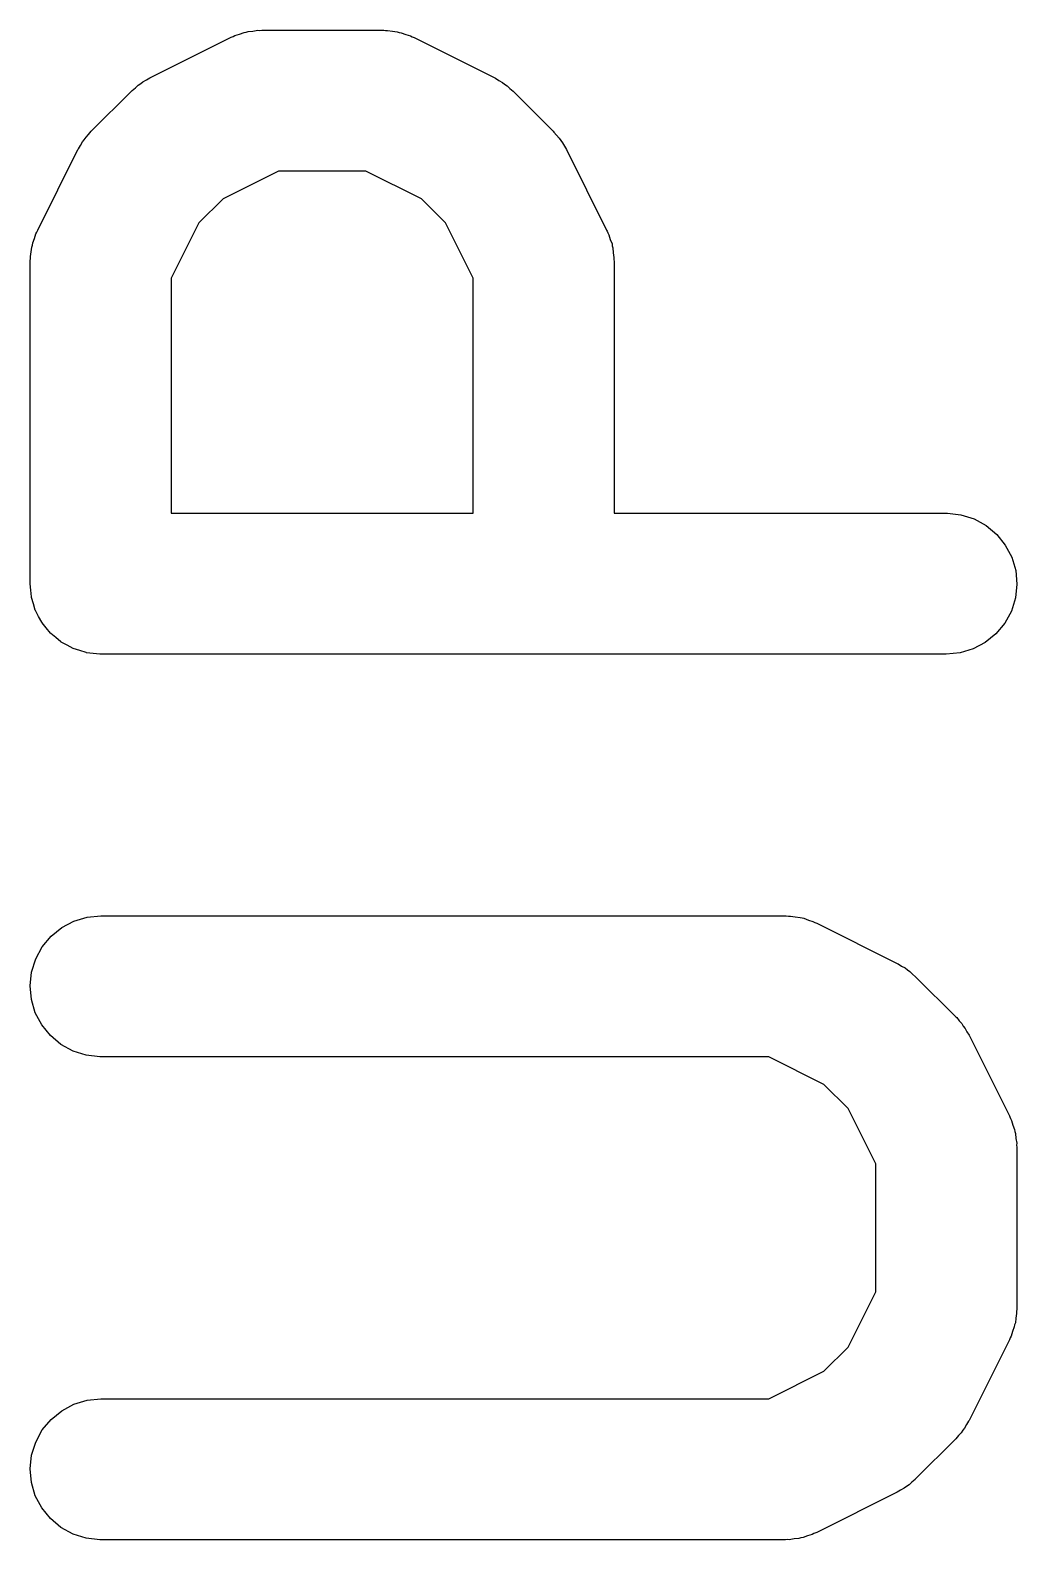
# Model space of a CAD drawing. Extents: x -13 to 127, y -89 to 15.
# Drawn here: x 113.53 to 117.03, y -29.38 to -24.02 of the extents above; entities that cross this region are included whole.
import ezdxf

# ---------------------------------------------------------------- set-up
doc = ezdxf.new("R2010")
doc.units = 0
doc.layers.add('BLACK', color=7, linetype='CONTINUOUS')

msp = doc.modelspace()

# ---------------------------------------------------------------- linework, layer by layer
at = {"layer": 'BLACK', "linetype": 'CONTINUOUS'}
for p, q in [((113.949, -24.1901), (114.235, -24.0472)), ((114.235, -24.0472), (114.238, -24.0457)), ((114.238, -24.0457), (114.245, -24.0432)), ((114.245, -24.0432), (114.251, -24.0397)), ((114.251, -24.0397), (114.268, -24.0348)), ((114.268, -24.0348), (114.284, -24.0289)), ((114.284, -24.0289), (114.291, -24.0277)), ((114.291, -24.0277), (114.298, -24.0256)), ((114.298, -24.0256), (114.315, -24.024)), ((114.315, -24.024), (114.332, -24.0213)), ((114.332, -24.0213), (114.339, -24.0216)), ((114.339, -24.0216), (114.347, -24.0209)), ((114.347, -24.0209), (114.775, -24.0209)), ((114.775, -24.0209), (114.779, -24.0209)), ((114.779, -24.0209), (114.786, -24.0217)), ((114.786, -24.0217), (114.793, -24.0215)), ((114.793, -24.0215), (114.81, -24.0244)), ((114.81, -24.0244), (114.827, -24.0263)), ((114.827, -24.0263), (114.834, -24.0285)), ((114.834, -24.0285), (114.841, -24.0298)), ((114.841, -24.0298), (114.857, -24.0359)), ((114.857, -24.0359), (114.874, -24.0411)), ((114.874, -24.0411), (114.88, -24.0446)), ((114.88, -24.0446), (114.887, -24.0472)), ((114.887, -24.0472), (115.173, -24.1901)), ((113.908, -24.2161), (113.917, -24.2105)), ((113.917, -24.2105), (113.925, -24.204)), ((113.925, -24.204), (113.937, -24.1976)), ((113.937, -24.1976), (113.949, -24.1901)), ((115.173, -24.1901), (115.176, -24.1917)), ((115.176, -24.1917), (115.188, -24.1993)), ((115.188, -24.1993), (115.2, -24.206)), ((115.2, -24.206), (115.208, -24.2126)), ((115.208, -24.2126), (115.217, -24.2182)), ((113.741, -24.3798), (113.884, -24.2369)), ((113.884, -24.2369), (113.887, -24.2345)), ((113.887, -24.2345), (113.898, -24.2257)), ((113.898, -24.2257), (113.908, -24.2161)), ((115.217, -24.2182), (115.227, -24.228)), ((115.227, -24.228), (115.238, -24.2369)), ((115.238, -24.2369), (115.38, -24.3798)), ((113.704, -24.4299), (113.71, -24.4175)), ((113.71, -24.4175), (113.717, -24.4094)), ((113.717, -24.4094), (113.723, -24.4007)), ((113.723, -24.4007), (113.732, -24.3907)), ((113.732, -24.3907), (113.741, -24.3798)), ((115.38, -24.3798), (115.383, -24.3823)), ((115.383, -24.3823), (115.392, -24.3933)), ((115.392, -24.3933), (115.401, -24.4035)), ((115.401, -24.4035), (115.407, -24.4123)), ((115.407, -24.4123), (115.413, -24.4204)), ((115.413, -24.4204), (115.42, -24.4329)), ((113.552, -24.7305), (113.694, -24.4448)), ((113.694, -24.4448), (113.696, -24.4417)), ((113.696, -24.4417), (113.704, -24.4299)), ((115.42, -24.4329), (115.427, -24.4448)), ((115.427, -24.4448), (115.57, -24.7305)), ((114.406, -24.5209), (114.209, -24.6192)), ((114.716, -24.5209), (114.406, -24.5209)), ((114.913, -24.6192), (114.716, -24.5209)), ((114.209, -24.6192), (114.123, -24.7047)), ((114.998, -24.7047), (114.913, -24.6192)), ((113.54, -24.7601), (113.545, -24.7438)), ((113.545, -24.7438), (113.549, -24.7373)), ((113.549, -24.7373), (113.552, -24.7305)), ((114.123, -24.7047), (114.025, -24.9013)), ((115.097, -24.9013), (114.998, -24.7047)), ((115.57, -24.7305), (115.572, -24.7336)), ((115.572, -24.7336), (115.574, -24.7405)), ((115.574, -24.7405), (115.578, -24.747)), ((115.578, -24.747), (115.583, -24.7634)), ((113.529, -24.8073), (113.531, -24.7903)), ((113.531, -24.7903), (113.533, -24.7833)), ((113.533, -24.7833), (113.534, -24.776)), ((113.534, -24.776), (113.54, -24.7601)), ((115.583, -24.7634), (115.589, -24.7794)), ((115.589, -24.7794), (115.59, -24.7867)), ((115.59, -24.7867), (115.592, -24.7937)), ((115.592, -24.7937), (115.593, -24.8107)), ((113.525, -24.8388), (113.526, -24.8315)), ((113.525, -24.8423), (113.525, -24.8388)), ((113.525, -25.9851), (113.525, -24.8423)), ((113.526, -24.8241), (113.529, -24.8073)), ((113.526, -24.8315), (113.526, -24.8241)), ((115.593, -24.8107), (115.596, -24.8276)), ((115.596, -24.8276), (115.596, -24.835)), ((115.596, -24.835), (115.597, -24.8423)), ((115.597, -24.8423), (115.597, -25.7351)), ((114.025, -24.9013), (114.025, -25.7351)), ((115.097, -25.7351), (115.097, -24.9013)), ((114.025, -25.7351), (115.097, -25.7351)), ((115.597, -25.7351), (116.775, -25.7351)), ((116.775, -25.7351), (116.779, -25.7352)), ((116.779, -25.7352), (116.827, -25.7406)), ((116.827, -25.7406), (116.874, -25.7554)), ((116.874, -25.7554), (116.916, -25.7789)), ((116.916, -25.7789), (116.954, -25.8102)), ((116.954, -25.8102), (116.984, -25.8483)), ((116.984, -25.8483), (117.007, -25.8915)), ((117.007, -25.8915), (117.021, -25.9383)), ((117.021, -25.9383), (117.025, -25.9869)), ((113.527, -26.0086), (113.525, -25.9851)), ((113.53, -26.032), (113.527, -26.0086)), ((113.53, -26.0328), (113.53, -26.032)), ((113.53, -26.0337), (113.53, -26.0328)), ((113.537, -26.0563), (113.53, -26.0337)), ((117.02, -26.0354), (117.006, -26.082)), ((117.025, -25.9869), (117.02, -26.0354)), ((113.543, -26.0788), (113.537, -26.0563)), ((113.544, -26.0796), (113.543, -26.0788)), ((113.544, -26.0804), (113.544, -26.0796)), ((113.555, -26.1012), (113.544, -26.0804)), ((117.006, -26.082), (116.982, -26.1249)), ((113.566, -26.122), (113.555, -26.1012)), ((113.567, -26.1227), (113.566, -26.122)), ((113.567, -26.1235), (113.567, -26.1227)), ((113.582, -26.1417), (113.567, -26.1235)), ((113.597, -26.1601), (113.582, -26.1417)), ((116.982, -26.1249), (116.951, -26.1625)), ((113.597, -26.1606), (113.597, -26.1601)), ((113.598, -26.1613), (113.597, -26.1606)), ((113.616, -26.1763), (113.598, -26.1613)), ((113.634, -26.1914), (113.616, -26.1763)), ((113.635, -26.1918), (113.634, -26.1914)), ((113.635, -26.1924), (113.635, -26.1918)), ((113.656, -26.2036), (113.635, -26.1924)), ((116.913, -26.1934), (116.87, -26.2163)), ((116.951, -26.1625), (116.913, -26.1934)), ((113.677, -26.2149), (113.656, -26.2036)), ((113.677, -26.2152), (113.677, -26.2149)), ((113.678, -26.2156), (113.677, -26.2152)), ((113.701, -26.2226), (113.678, -26.2156)), ((113.723, -26.2297), (113.701, -26.2226)), ((113.724, -26.2298), (113.723, -26.2297)), ((113.725, -26.23), (113.724, -26.2298)), ((113.748, -26.2325), (113.725, -26.23)), ((113.772, -26.2351), (113.748, -26.2325)), ((113.773, -26.2351), (113.772, -26.2351)), ((113.775, -26.2351), (113.773, -26.2351)), ((113.773, -26.2351), (113.773, -26.2351)), ((113.773, -26.2351), (113.773, -26.2351)), ((116.775, -26.2351), (113.775, -26.2351)), ((116.824, -26.2304), (116.775, -26.2351)), ((116.87, -26.2163), (116.824, -26.2304)), ((113.599, -27.2363), (113.637, -27.2055)), ((113.637, -27.2055), (113.68, -27.1826)), ((113.68, -27.1826), (113.727, -27.1685)), ((113.727, -27.1685), (113.775, -27.1637)), ((113.775, -27.1637), (116.204, -27.1637)), ((116.204, -27.1637), (116.207, -27.1637)), ((116.207, -27.1637), (116.215, -27.1646)), ((116.215, -27.1646), (116.222, -27.1644)), ((116.222, -27.1644), (116.239, -27.1673)), ((116.239, -27.1673), (116.256, -27.1692)), ((116.256, -27.1692), (116.263, -27.1714)), ((116.263, -27.1714), (116.27, -27.1726)), ((116.27, -27.1726), (116.286, -27.1788)), ((116.286, -27.1788), (116.302, -27.1839)), ((116.302, -27.1839), (116.309, -27.1875)), ((116.309, -27.1875), (116.316, -27.1901)), ((116.316, -27.1901), (116.601, -27.333)), ((113.568, -27.2739), (113.599, -27.2363)), ((113.53, -27.3634), (113.545, -27.3168)), ((113.545, -27.3168), (113.568, -27.2739)), ((113.525, -27.412), (113.53, -27.3634)), ((116.601, -27.333), (116.604, -27.3345)), ((116.604, -27.3345), (116.616, -27.3422)), ((116.616, -27.3422), (116.629, -27.3488)), ((116.629, -27.3488), (116.637, -27.3554)), ((116.637, -27.3554), (116.645, -27.3611)), ((116.645, -27.3611), (116.655, -27.3709)), ((116.655, -27.3709), (116.666, -27.3798)), ((113.53, -27.4606), (113.525, -27.412)), ((116.666, -27.3798), (116.809, -27.5227)), ((113.543, -27.5074), (113.53, -27.4606)), ((113.566, -27.5506), (113.543, -27.5074)), ((116.809, -27.5227), (116.812, -27.5251)), ((116.812, -27.5251), (116.82, -27.5361)), ((113.597, -27.5886), (113.566, -27.5506)), ((113.634, -27.62), (113.597, -27.5886)), ((116.82, -27.5361), (116.83, -27.5463)), ((116.83, -27.5463), (116.835, -27.5551)), ((116.835, -27.5551), (116.842, -27.5633)), ((116.842, -27.5633), (116.848, -27.5757)), ((116.848, -27.5757), (116.856, -27.5876)), ((116.856, -27.5876), (116.999, -27.8733)), ((113.677, -27.6435), (113.634, -27.62)), ((113.723, -27.6583), (113.677, -27.6435)), ((113.772, -27.6637), (113.723, -27.6583)), ((113.775, -27.6637), (113.772, -27.6637)), ((116.145, -27.6637), (113.775, -27.6637)), ((116.341, -27.762), (116.145, -27.6637)), ((116.427, -27.8475), (116.341, -27.762)), ((116.525, -28.0442), (116.427, -27.8475)), ((116.999, -27.8733), (117, -27.8765)), ((117, -27.8765), (117.003, -27.8834)), ((117.003, -27.8834), (117.006, -27.8899)), ((117.006, -27.8899), (117.011, -27.9062)), ((117.011, -27.9062), (117.017, -27.9223)), ((117.017, -27.9223), (117.018, -27.9295)), ((117.018, -27.9295), (117.02, -27.9366)), ((117.02, -27.9366), (117.022, -27.9536)), ((117.022, -27.9536), (117.025, -27.9705)), ((117.025, -27.9705), (117.024, -27.9778)), ((117.024, -27.9778), (117.025, -27.9851)), ((117.025, -27.9851), (117.025, -28.5566)), ((116.525, -28.4976), (116.525, -28.0442)), ((116.427, -28.6942), (116.525, -28.4976)), ((117.022, -28.5916), (117.02, -28.6085)), ((117.024, -28.5747), (117.022, -28.5916)), ((117.025, -28.5601), (117.024, -28.5674)), ((117.024, -28.5674), (117.024, -28.5747)), ((117.025, -28.5566), (117.025, -28.5601)), ((117.005, -28.6551), (117.001, -28.6615)), ((117.01, -28.6388), (117.005, -28.6551)), ((117.016, -28.6228), (117.01, -28.6388)), ((117.017, -28.6156), (117.016, -28.6228)), ((117.02, -28.6085), (117.017, -28.6156)), ((116.341, -28.7797), (116.427, -28.6942)), ((116.999, -28.6684), (116.856, -28.9541)), ((117.001, -28.6615), (116.999, -28.6684)), ((116.145, -28.878), (116.341, -28.7797)), ((113.599, -28.9506), (113.637, -28.9198)), ((113.637, -28.9198), (113.68, -28.8969)), ((113.68, -28.8969), (113.727, -28.8828)), ((113.727, -28.8828), (113.775, -28.878)), ((113.775, -28.878), (116.145, -28.878)), ((113.568, -28.9882), (113.599, -28.9506)), ((116.84, -28.9814), (116.833, -28.9894)), ((116.847, -28.969), (116.84, -28.9814)), ((116.854, -28.9572), (116.847, -28.969)), ((116.856, -28.9541), (116.854, -28.9572)), ((113.53, -29.0777), (113.545, -29.0311)), ((113.545, -29.0311), (113.568, -28.9882)), ((116.809, -29.0191), (116.666, -29.1619)), ((116.818, -29.0082), (116.809, -29.0191)), ((116.828, -28.9981), (116.818, -29.0082)), ((116.833, -28.9894), (116.828, -28.9981)), ((113.525, -29.1263), (113.53, -29.0777)), ((113.53, -29.1748), (113.525, -29.1263)), ((113.543, -29.2217), (113.53, -29.1748)), ((116.626, -29.1948), (116.613, -29.2013)), ((116.634, -29.1883), (116.626, -29.1948)), ((116.643, -29.1828), (116.634, -29.1883)), ((116.653, -29.1731), (116.643, -29.1828)), ((116.664, -29.1644), (116.653, -29.1731)), ((116.666, -29.1619), (116.664, -29.1644)), ((113.566, -29.2649), (113.543, -29.2217)), ((116.601, -29.2087), (116.316, -29.3516)), ((116.613, -29.2013), (116.601, -29.2087)), ((113.597, -29.3029), (113.566, -29.2649)), ((113.634, -29.3343), (113.597, -29.3029)), ((113.677, -29.3578), (113.634, -29.3343)), ((116.305, -29.3557), (116.299, -29.3591)), ((116.312, -29.3531), (116.305, -29.3557)), ((116.316, -29.3516), (116.312, -29.3531)), ((113.723, -29.3725), (113.677, -29.3578)), ((113.772, -29.378), (113.723, -29.3725)), ((113.775, -29.378), (113.772, -29.378)), ((116.204, -29.378), (113.775, -29.378)), ((116.211, -29.3773), (116.204, -29.378)), ((116.218, -29.3776), (116.211, -29.3773)), ((116.235, -29.3749), (116.218, -29.3776)), ((116.252, -29.3732), (116.235, -29.3749)), ((116.259, -29.3711), (116.252, -29.3732)), ((116.267, -29.37), (116.259, -29.3711)), ((116.283, -29.3641), (116.267, -29.37)), ((116.299, -29.3591), (116.283, -29.3641))]:
    msp.add_line(p, q, dxfattribs=at)

doc.saveas('drawing.dxf')
